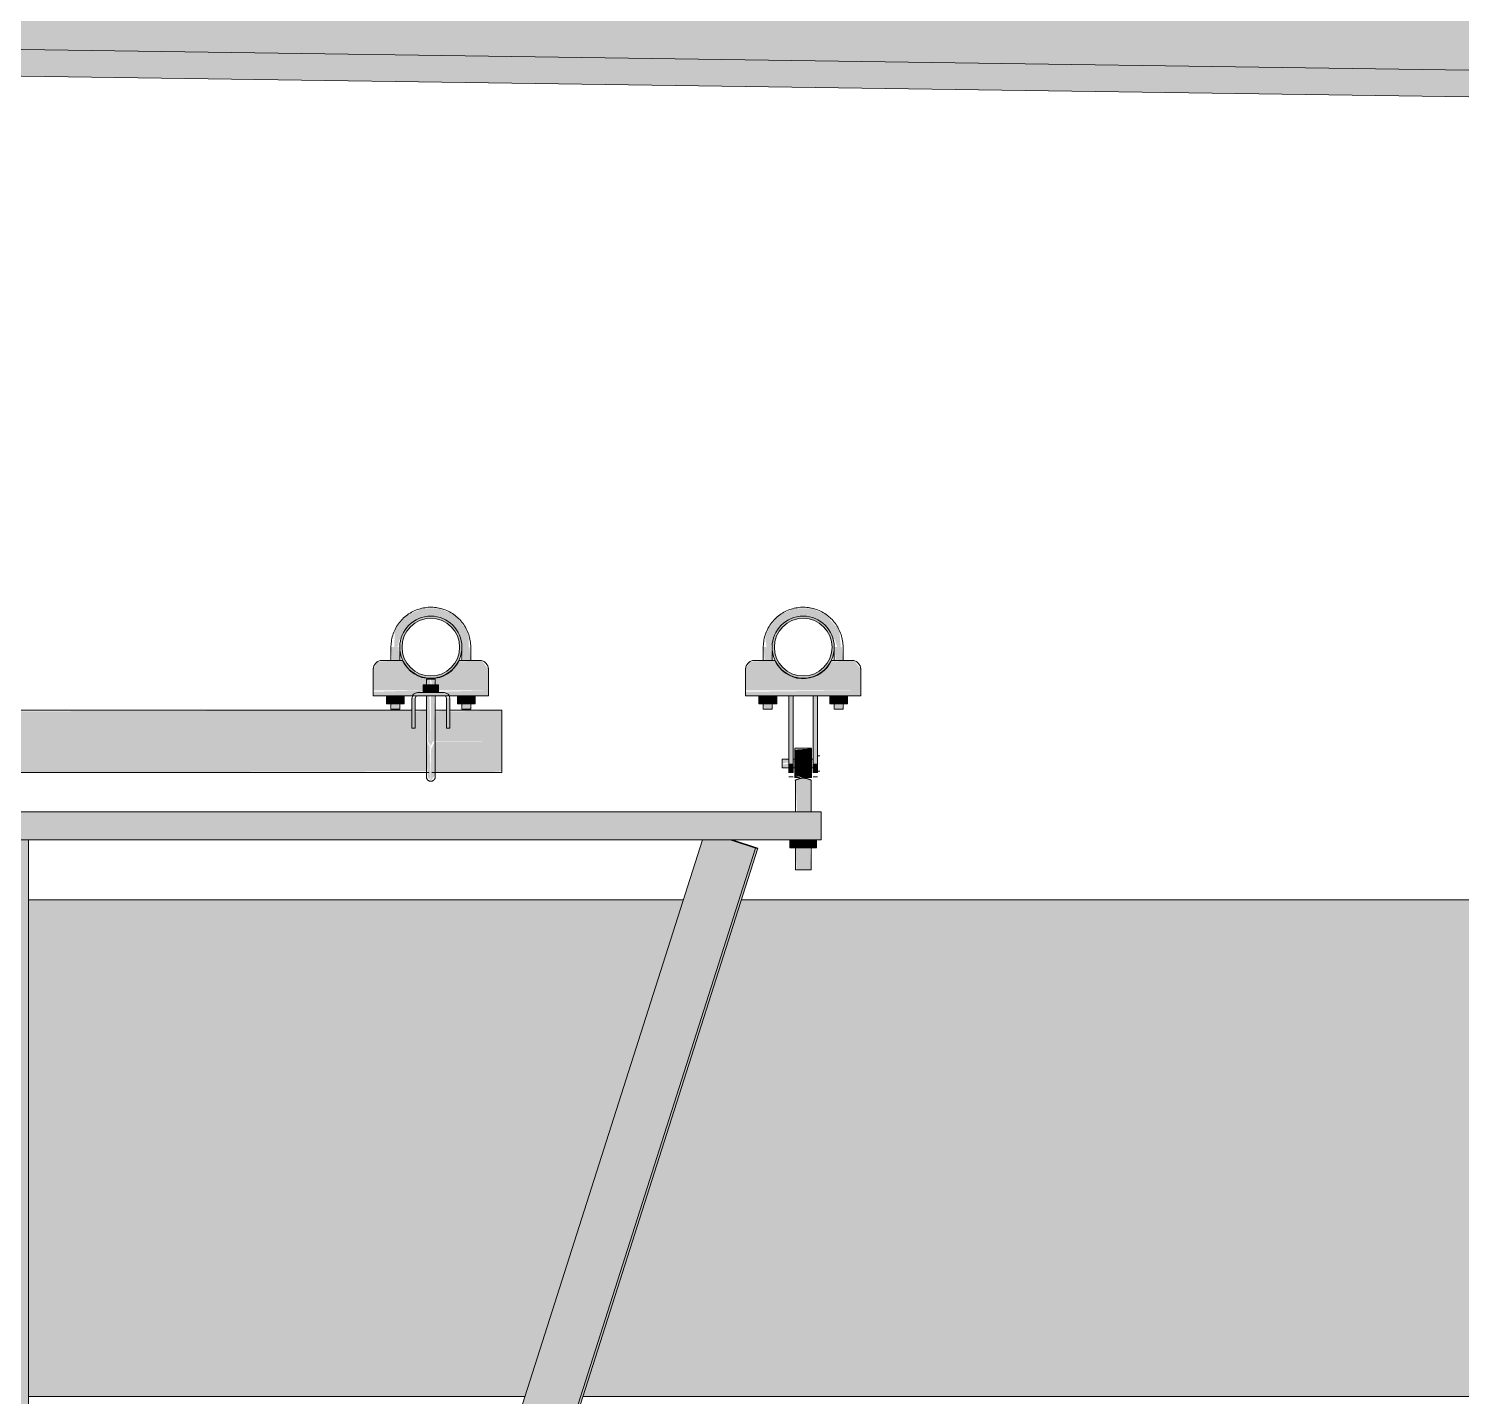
# Model space of a CAD drawing. Header units: inches. Extents: x -55396 to -733, y -290 to 853.
# Drawn here: x -16613.4 to -16532.6, y 250 to 327.1 of the extents above; entities that cross this region are included whole.
import ezdxf

# ---------------------------------------------------------------- set-up
doc = ezdxf.new("R2010")
doc.units = ezdxf.units.IN
doc.header["$MEASUREMENT"] = 0
for name, color, linetype, lineweight in [('M-HVAC-DUCT', 70, 'Continuous', 9), ('Q-SPCQ', 91, 'Continuous', 9), ('S-BEAM', 12, 'Continuous', 9)]:
    doc.layers.add(name, color=color, linetype=linetype, lineweight=lineweight)

# ---------------------------------------------------------------- blocks, each defined once
blk = doc.blocks.new('Basketball_Backstop-Performance_Sports_Systems-3103-Ceiling_Hung - 27_-0_ to 27_-11 7_8_-V275-Section 1')
at = {"layer": 'Q-SPCQ'}
for points in [[(21740.178, 292.25), (21740.192, 292.733), (21740.08, 293.226), (21739.456, 294.009), (21738.553, 294.444), (21737.552, 294.444), (21737.296, 294.303), (21737.101, 294.226), (21736.65, 294.009), (21736.026, 293.226), (21735.988, 292.25), (21736.178, 292.25), (21736.294, 292.687), (21736.376, 292.735), (21736.646, 293.266), (21737.037, 293.657), (21737.461, 293.883), (21737.851, 293.973), (21738.305, 293.967), (21738.678, 293.869), (21739.104, 293.63), (21739.46, 293.266), (21739.568, 293.125), (21739.622, 293.095), (21739.811, 292.25), (21739.876, 292.25), (21739.928, 292.25), (21740.118, 292.25)], [(21761.118, 292.25), (21761.178, 292.25), (21761.08, 293.226), (21760.309, 294.08), (21759.553, 294.444), (21758.552, 294.444), (21757.65, 294.009), (21757.026, 293.226), (21756.913, 292.733), (21756.988, 292.25), (21757.178, 292.25), (21757.23, 292.25), (21757.362, 292.703), (21757.723, 293.367), (21758.037, 293.657), (21758.427, 293.869), (21758.801, 293.967), (21759.255, 293.973), (21759.776, 293.829), (21759.928, 293.766), (21760.05, 293.681), (21760.73, 292.735), (21760.745, 292.687), (21760.812, 292.735), (21760.988, 292.25), (21761.053, 292.25)], [(21734.803, 289.812), (21737.615, 289.812), (21737.615, 290.125), (21737.811, 290.125), (21737.876, 290.437), (21738.294, 290.437), (21738.294, 290.125), (21738.49, 290.125), (21738.49, 289.812), (21741.303, 289.812), (21741.303, 291), (21740.932, 291.483), (21740.803, 291.5), (21739.608, 291.437), (21739.202, 290.92), (21738.865, 290.688), (21738.473, 290.539), (21737.928, 290.487), (21737.551, 290.56), (21737.158, 290.734), (21736.807, 291.013), (21736.536, 291.375), (21736.362, 291.5), (21735.053, 291.433), (21734.803, 291)], [(21760.528, 289.812), (21762.303, 289.812), (21762.303, 291), (21761.932, 291.483), (21761.803, 291.5), (21760.608, 291.437), (21760.202, 290.92), (21759.865, 290.688), (21759.473, 290.539), (21759.275, 290.487), (21758.551, 290.56), (21758.158, 290.734), (21757.807, 291.013), (21757.536, 291.375), (21757.362, 291.5), (21756.053, 291.433), (21755.803, 291), (21755.803, 289.812)], [(21738.053, 289.687), (21738.053, 290.125), (21737.615, 290.125), (21737.615, 289.687)], [(21738.49, 289.687), (21738.49, 290.125), (21738.053, 290.125), (21738.053, 289.687)], [(21735.548, 289.062), (21735.8, 289.062), (21735.8, 289.5), (21735.548, 289.5)], [(21735.8, 289.062), (21736.305, 289.062), (21736.305, 289.5), (21735.8, 289.5)], [(21736.558, 289.062), (21736.558, 289.5), (21736.305, 289.5), (21736.319, 289.062)], [(21739.8, 289.062), (21739.8, 289.5), (21739.548, 289.5), (21739.548, 289.062)], [(21740.305, 289.062), (21740.305, 289.5), (21739.8, 289.5), (21739.8, 289.062)], [(21740.305, 289.062), (21740.558, 289.062), (21740.558, 289.5), (21740.305, 289.5)], [(21755.803, 289.5), (21762.303, 289.542), (21762.303, 289.812), (21755.803, 289.732), (21755.803, 289.511)], [(21756.548, 289.062), (21756.8, 289.062), (21756.8, 289.5), (21756.548, 289.5)], [(21757.305, 289.062), (21757.305, 289.5), (21756.8, 289.5), (21756.8, 289.062)], [(21757.558, 289.062), (21757.558, 289.5), (21757.305, 289.5), (21757.305, 289.062)], [(21758.49, 285.687), (21758.49, 289.5), (21758.24, 289.5), (21758.24, 285.687)], [(21759.865, 285.687), (21759.865, 289.5), (21759.615, 289.5), (21759.615, 285.687)], [(21760.548, 289.062), (21760.8, 289.062), (21760.8, 289.5), (21760.548, 289.5)], [(21761.305, 289.062), (21761.305, 289.5), (21760.8, 289.5), (21760.8, 289.062)], [(21761.558, 289.062), (21761.558, 289.5), (21761.305, 289.5), (21761.305, 289.062)], [(21738.053, 284.744), (21738.293, 285), (21738.262, 285.306), (21738.269, 286.937), (21738.053, 286.454), (21738.053, 284.961)], [(21758.589, 285.656), (21759.527, 285.656), (21759.527, 286.532), (21758.589, 286.469), (21758.589, 285.891)], [(21758.49, 285.157), (21758.49, 285.687), (21758.24, 285.687), (21758.24, 285.157)], [(21759.615, 285.157), (21759.865, 285.157), (21759.865, 285.687), (21759.615, 285.687), (21759.615, 285.312)], [(21715.422, 152.543), (21756.362, 280.918), (21754.939, 281.375), (21753.371, 281.375), (21715.466, 162.249), (21715.705, 162.199), (21715.758, 161.927), (21715.692, 161.772), (21715.269, 161.789), (21715.269, 152.592)], [(21759.058, 280.937), (21759.058, 281.375), (21758.308, 281.375), (21758.308, 280.937)], [(21759.808, 280.937), (21759.808, 281.375), (21759.058, 281.375), (21759.058, 280.937)], [(21715.556, 152.543), (21756.496, 280.918), (21756.362, 280.918), (21715.422, 152.543)]]:
    blk.add_hatch(color=256, dxfattribs=at).paths.add_polyline_path(points, flags=0)
h = blk.add_hatch(color=256, dxfattribs=at)
h.paths.add_polyline_path([(21738.053, 290.5), (21738.506, 290.56), (21738.928, 290.734), (21739.29, 291.013), (21739.568, 291.375), (21739.743, 291.797), (21739.803, 292.25), (21739.743, 292.703), (21739.568, 293.125), (21739.29, 293.487), (21738.928, 293.766), (21738.506, 293.94), (21738.053, 294), (21737.6, 293.94), (21737.178, 293.766), (21736.815, 293.487), (21736.537, 293.125), (21736.319, 292.376), (21736.319, 292.124), (21736.362, 291.797), (21736.554, 291.353), (21736.815, 291.013), (21737.178, 290.734), (21737.6, 290.56)], flags=0)
h.paths.add_polyline_path([(21738.053, 290.625), (21737.632, 290.68), (21737.24, 290.843), (21736.71, 291.353), (21736.646, 291.437), (21736.483, 291.829), (21736.428, 292.25), (21736.483, 292.671), (21736.646, 293.062), (21736.904, 293.399), (21737.24, 293.657), (21737.632, 293.82), (21738.053, 293.875), (21738.473, 293.82), (21738.865, 293.657), (21739.202, 293.399), (21739.46, 293.062), (21739.622, 292.671), (21739.678, 292.25), (21739.622, 291.829), (21739.395, 291.353), (21739.202, 291.101), (21738.865, 290.843), (21738.473, 290.68)], flags=0)
h = blk.add_hatch(color=256, dxfattribs=at)
h.paths.add_polyline_path([(21759.053, 290.5), (21759.506, 290.56), (21759.928, 290.734), (21760.29, 291.013), (21760.568, 291.375), (21760.743, 291.797), (21760.803, 292.25), (21760.743, 292.703), (21760.528, 293.178), (21760.29, 293.487), (21759.928, 293.766), (21759.506, 293.94), (21759.053, 294), (21758.6, 293.94), (21758.178, 293.766), (21757.815, 293.487), (21757.537, 293.125), (21757.362, 292.703), (21757.303, 292.25), (21757.362, 291.797), (21757.554, 291.353), (21757.815, 291.013), (21758.178, 290.734), (21758.6, 290.56)], flags=0)
h.paths.add_polyline_path([(21759.053, 290.625), (21758.632, 290.68), (21758.24, 290.843), (21757.71, 291.353), (21757.646, 291.437), (21757.483, 291.829), (21757.428, 292.25), (21757.483, 292.671), (21757.646, 293.062), (21757.904, 293.399), (21758.24, 293.657), (21758.632, 293.82), (21759.053, 293.875), (21759.473, 293.82), (21759.865, 293.657), (21760.202, 293.399), (21760.528, 292.899), (21760.622, 292.671), (21760.678, 292.25), (21760.528, 291.601), (21760.395, 291.353), (21760.202, 291.101), (21759.865, 290.843), (21759.473, 290.68)], flags=0)
h = blk.add_hatch(color=256, dxfattribs=at)
h.paths.add_polyline_path([(21736.178, 288.75), (21736.294, 288.75), (21736.225, 289.062), (21735.811, 289.062), (21735.876, 288.75), (21736.118, 288.75)], flags=0)
h.paths.add_polyline_path([(21735.988, 291.5), (21736.294, 291.5), (21736.23, 292.25), (21735.811, 292.25), (21735.876, 291.5), (21735.975, 291.5)], flags=0)
h = blk.add_hatch(color=256, dxfattribs=at)
h.paths.add_polyline_path([(21740.053, 288.75), (21740.294, 288.75), (21740.23, 289.062), (21739.811, 289.062), (21739.876, 288.75), (21739.988, 288.75)], flags=0)
h.paths.add_polyline_path([(21740.039, 291.5), (21740.294, 291.5), (21740.23, 292.25), (21739.811, 292.25), (21739.887, 291.5), (21739.988, 291.5)], flags=0)
h = blk.add_hatch(color=256, dxfattribs=at)
h.paths.add_polyline_path([(21756.928, 288.75), (21757.294, 288.75), (21757.23, 289.062), (21756.811, 289.062), (21756.876, 288.75)], flags=0)
h.paths.add_polyline_path([(21757.039, 291.5), (21757.294, 291.5), (21757.23, 292.25), (21756.811, 292.25), (21756.887, 291.5), (21756.988, 291.5)], flags=0)
h = blk.add_hatch(color=256, dxfattribs=at)
h.paths.add_polyline_path([(21761.178, 288.75), (21761.294, 288.75), (21761.225, 289.062), (21760.811, 289.062), (21760.876, 288.75), (21761.118, 288.75)], flags=0)
h.paths.add_polyline_path([(21760.988, 291.5), (21761.294, 291.5), (21761.23, 292.25), (21760.811, 292.25), (21760.893, 291.5), (21760.975, 291.5)], flags=0)
h = blk.add_hatch(color=256, dxfattribs=at)
h.paths.add_polyline_path([(21737.988, 286.937), (21738.053, 286.937), (21737.972, 289.5), (21737.811, 289.5), (21737.876, 286.937), (21737.928, 286.937)], flags=0)
h.paths.add_polyline_path([(21737.983, 290.125), (21738.053, 290.125), (21737.988, 290.437), (21737.811, 290.437), (21737.876, 290.125), (21737.928, 290.125)], flags=0)
h = blk.add_hatch(color=256, dxfattribs=at)
h.paths.add_polyline_path([(21738.118, 286.937), (21738.294, 286.937), (21738.23, 289.5), (21738.053, 289.5), (21738.053, 286.937)], flags=0)
h.paths.add_polyline_path([(21738.123, 290.125), (21738.294, 290.125), (21738.23, 290.437), (21738.053, 290.437), (21738.118, 290.125)], flags=0)
h = blk.add_hatch(color=256, dxfattribs=at)
h.paths.add_polyline_path([(21736.319, 289.5), (21737.303, 289.561), (21737.303, 289.687), (21737.615, 289.767), (21737.615, 289.812), (21734.803, 289.732), (21734.803, 289.5)], flags=0)
h.paths.add_polyline_path([(21741.303, 289.5), (21741.303, 289.812), (21738.49, 289.732), (21738.49, 289.687), (21738.803, 289.631), (21738.803, 289.5), (21741.161, 289.5)], flags=0)
h = blk.add_hatch(color=256, dxfattribs=at)
h.paths.add_polyline_path([(21736.99, 288.187), (21737.178, 288.187), (21737.178, 289.375), (21736.99, 289.375), (21736.99, 288.911)], flags=0)
h.paths.add_polyline_path([(21739.115, 288.187), (21739.115, 289.375), (21738.928, 289.375), (21738.928, 288.187)], flags=0)
h.paths.add_polyline_path([(21738.803, 289.5), (21738.803, 289.687), (21737.303, 289.687), (21737.303, 289.5)], flags=0)
h = blk.add_hatch(color=256, dxfattribs=at)
h.paths.add_polyline_path([(21682.053, 286.937), (21685.811, 286.993), (21685.811, 288.687), (21685.178, 288.628), (21685.178, 288.187), (21684.99, 288.189), (21684.99, 288.687), (21682.053, 288.628), (21682.053, 287.39)], flags=0)
h.paths.add_polyline_path([(21686.294, 286.937), (21710.428, 286.937), (21710.428, 287.071), (21710.24, 287.136), (21710.24, 287.554), (21710.428, 287.59), (21710.428, 287.818), (21710.865, 287.877), (21710.888, 288.184), (21711.053, 288.175), (21711.115, 287.765), (21711.147, 287.877), (21711.584, 288.14), (21711.811, 288.198), (21711.811, 288.687), (21711.202, 288.628), (21711.178, 288.31), (21711.147, 288.187), (21710.99, 288.275), (21710.888, 288.312), (21710.99, 288.687), (21687.115, 288.628), (21687.115, 288.187), (21686.928, 288.198), (21686.928, 288.687), (21686.294, 288.628), (21686.294, 287.358)], flags=0)
h.paths.add_polyline_path([(21712.99, 286.937), (21713.053, 286.937), (21712.99, 287.06)], flags=0)
h.paths.add_polyline_path([(21738.294, 286.937), (21742.053, 286.937), (21742.053, 288.687), (21739.115, 288.619), (21739.115, 288.187), (21738.928, 288.187), (21738.928, 288.687), (21738.294, 288.617), (21738.294, 286.966)], flags=0)
h.paths.add_polyline_path([(21737.811, 286.937), (21737.811, 288.687), (21737.178, 288.614), (21737.178, 288.187), (21736.99, 288.187), (21736.99, 288.687), (21713.115, 288.628), (21713.166, 288.453), (21713.218, 288.312), (21712.928, 288.248), (21712.882, 288.687), (21712.294, 288.628), (21712.295, 288.168), (21712.522, 288.14), (21712.94, 287.812), (21712.99, 287.765), (21713.053, 288.184), (21713.24, 288.14), (21713.24, 287.818), (21713.678, 287.765), (21713.678, 287.554), (21713.865, 287.489), (21713.865, 287.071), (21713.678, 287.06), (21713.678, 286.937), (21736.319, 286.937)], flags=0)
h = blk.add_hatch(color=256, dxfattribs=at)
h.paths.add_polyline_path([(21685.876, 286.937), (21686.053, 286.696), (21686.178, 286.937), (21685.928, 286.937)], flags=0)
h.paths.add_polyline_path([(21682.053, 285.187), (21685.848, 285.258), (21685.848, 286.513), (21685.811, 286.937), (21682.053, 286.937), (21682.053, 285.247)], flags=0)
h.paths.add_polyline_path([(21686.269, 286.937), (21686.23, 286.937), (21686.23, 286.849)], flags=0)
h.paths.add_polyline_path([(21687.902, 285.187), (21711.115, 285.247), (21711.053, 286.694), (21710.865, 286.702), (21710.865, 286.807), (21710.428, 286.807), (21710.428, 286.937), (21686.269, 286.937), (21686.293, 285.187)], flags=0)
h.paths.add_polyline_path([(21737.876, 286.937), (21738.053, 286.696), (21738.178, 286.937), (21737.928, 286.937)], flags=0)
h.paths.add_polyline_path([(21716.953, 285.187), (21737.849, 285.247), (21737.849, 286.485), (21737.811, 286.937), (21713.678, 286.937), (21713.678, 286.807), (21713.24, 286.72), (21713.24, 286.694), (21713.053, 286.719), (21712.99, 285.187)], flags=0)
h.paths.add_polyline_path([(21738.269, 286.937), (21738.219, 286.909), (21738.256, 286.909)], flags=0)
h.paths.add_polyline_path([(21741.161, 285.187), (21742.053, 285.247), (21742.053, 286.937), (21738.269, 286.909), (21738.293, 285.187)], flags=0)
h = blk.add_hatch(color=256, dxfattribs=at)
h.paths.add_polyline_path([(21738.053, 286.454), (21737.985, 286.788), (21737.983, 286.646), (21738.047, 286.469)], flags=0)
h.paths.add_polyline_path([(21738.053, 284.744), (21737.982, 286.612), (21737.836, 286.937), (21737.875, 284.924)], flags=0)
h = blk.add_hatch(color=256, dxfattribs=at)
h.paths.add_polyline_path([(21757.865, 285.687), (21758.24, 285.752), (21758.24, 285.929), (21757.865, 285.864), (21757.865, 285.752)], flags=0)
h.paths.add_polyline_path([(21758.49, 285.687), (21758.589, 285.752), (21758.589, 285.929), (21758.49, 285.848), (21758.49, 285.732)], flags=0)
h.paths.add_polyline_path([(21759.527, 285.687), (21759.615, 285.76), (21759.615, 285.929), (21759.527, 285.864), (21759.527, 285.698)], flags=0)
h = blk.add_hatch(color=256, dxfattribs=at)
h.paths.add_polyline_path([(21759.615, 285.446), (21759.615, 285.687), (21759.527, 285.623), (21759.527, 285.446)], flags=0)
h.paths.add_polyline_path([(21757.865, 285.446), (21758.24, 285.511), (21758.24, 285.687), (21757.865, 285.623), (21757.865, 285.471)], flags=0)
h.paths.add_polyline_path([(21758.589, 285.446), (21758.589, 285.687), (21758.49, 285.604), (21758.49, 285.446)], flags=0)
h = blk.add_hatch(color=256, dxfattribs=at)
h.paths.add_polyline_path([(21758.981, 284.859), (21758.589, 285.015), (21758.589, 284.871), (21758.98, 284.859)], flags=0)
h.paths.add_polyline_path([(21759.135, 284.859), (21759.527, 284.871), (21759.527, 285.656), (21758.589, 285.656), (21758.589, 285.015), (21759.058, 284.881)], flags=0)
h = blk.add_hatch(color=256, dxfattribs=at)
h.paths.add_polyline_path([(21759.367, 279.687), (21759.495, 279.687), (21759.426, 280.937), (21758.62, 280.937), (21758.679, 279.687), (21759.277, 279.687)], flags=0)
h.paths.add_polyline_path([(21759.107, 282.955), (21759.495, 282.955), (21759.468, 284.763), (21759.135, 284.859), (21758.723, 284.795), (21758.62, 284.75), (21758.707, 282.955), (21759.009, 282.955)], flags=0)
h = blk.add_hatch(color=256, dxfattribs=at)
h.paths.add_polyline_path([(21664.058, 281.375), (21711.115, 281.375), (21711.115, 282.955), (21664.058, 282.955), (21664.058, 281.585)], flags=0)
h.paths.add_polyline_path([(21755.686, 281.375), (21760.058, 281.375), (21760.058, 282.955), (21712.99, 282.955), (21712.99, 281.375), (21736.319, 281.375)], flags=0)
h = blk.add_hatch(color=256, dxfattribs=at)
h.paths.add_polyline_path([(21712.058, 116), (21715.37, 116), (21715.368, 119.802), (21714.302, 119.75), (21708.745, 119.751), (21708.745, 116), (21711.201, 116)], flags=0)
h.paths.add_polyline_path([(21709.685, 120.187), (21710.12, 120.239), (21715.37, 120.249), (21715.362, 128.125), (21713.433, 128.125), (21713.433, 128), (21713.058, 128), (21712.995, 128), (21711.12, 128), (21711.058, 128), (21710.683, 128), (21710.683, 128.125), (21708.745, 128.125), (21708.753, 120.244), (21709.605, 120.195)], flags=0)
h.paths.add_polyline_path([(21711.146, 120.2), (21710.753, 120.231), (21710.909, 120.203)], flags=0)
h.paths.add_polyline_path([(21708.802, 128.764), (21708.923, 128.927), (21708.823, 128.801)], flags=0)
h.paths.add_polyline_path([(21708.745, 128.917), (21708.851, 129.038), (21708.745, 129)], flags=0)
h.paths.add_polyline_path([(21715.37, 128.917), (21715.362, 129.08), (21715.265, 128.962), (21715.362, 128.92)], flags=0)
h.paths.add_polyline_path([(21708.931, 129.012), (21708.851, 129.199), (21708.896, 129.073), (21708.923, 129.026)], flags=0)
h.paths.add_polyline_path([(21708.755, 129.875), (21710.683, 129.875), (21710.683, 130), (21711.058, 130), (21710.995, 135.485), (21708.745, 135.439), (21708.745, 129.875)], flags=0)
h.paths.add_polyline_path([(21714.927, 129.875), (21715.37, 129.875), (21715.357, 135.488), (21714.302, 135.438), (21713.12, 135.438), (21713.084, 130.75), (21712.995, 130.75), (21713.058, 130), (21713.433, 130), (21713.433, 129.875), (21714.882, 129.875)], flags=0)
h.paths.add_polyline_path([(21709.685, 135.875), (21710.12, 135.927), (21710.995, 135.937), (21711.032, 137.75), (21711.115, 137.75), (21711.115, 161.798), (21708.847, 161.751), (21708.77, 152.567), (21708.745, 152.543), (21708.759, 135.932), (21709.652, 135.878)], flags=0)
h.paths.add_polyline_path([(21713.54, 135.876), (21713.714, 135.932), (21715.37, 135.937), (21715.345, 152.567), (21715.269, 152.592), (21715.258, 161.787), (21714.4, 161.75), (21712.995, 161.75), (21712.995, 137.75), (21713.12, 137.75), (21713.207, 135.888), (21713.363, 135.882)], flags=0)
h.paths.add_polyline_path([(21710.995, 135.889), (21710.909, 135.928), (21710.909, 135.89)], flags=0)
h.paths.add_polyline_path([(21709.685, 162.187), (21710.21, 162.239), (21711.115, 162.25), (21711.058, 224), (21710.683, 224), (21710.678, 224.125), (21708.745, 224.125), (21708.777, 162.245), (21709.605, 162.195)], flags=0)
h.paths.add_polyline_path([(21713.54, 162.189), (21713.714, 162.245), (21715.37, 162.249), (21715.297, 224.125), (21713.433, 224.125), (21713.433, 224), (21713.058, 224), (21712.995, 162.207), (21713.491, 162.191)], flags=0)
h.paths.add_polyline_path([(21711.115, 162.2), (21711.101, 162.208), (21710.753, 162.231), (21710.977, 162.202)], flags=0)
h.paths.add_polyline_path([(21708.802, 224.764), (21708.923, 224.927), (21708.82, 224.795)], flags=0)
h.paths.add_polyline_path([(21708.745, 224.917), (21708.851, 225.038), (21708.745, 225)], flags=0)
h.paths.add_polyline_path([(21715.37, 224.917), (21715.296, 225.051), (21715.265, 224.962), (21715.324, 224.937)], flags=0)
h.paths.add_polyline_path([(21708.931, 225.012), (21708.82, 225.222), (21708.896, 225.073), (21708.923, 225.026)], flags=0)
h.paths.add_polyline_path([(21709.716, 225.875), (21710.683, 225.875), (21710.683, 226), (21711.058, 226), (21711.115, 281.375), (21708.745, 281.375), (21708.82, 225.875), (21709.366, 225.875)], flags=0)
h.paths.add_polyline_path([(21714.577, 225.875), (21715.37, 225.875), (21715.37, 281.375), (21712.99, 281.375), (21713.058, 226), (21713.433, 226), (21713.433, 225.875), (21714.4, 225.875)], flags=0)
for p, q in [((21735.803, 292.25), (21735.803, 291.5)), ((21736.303, 291.5), (21736.303, 292.25)), ((21739.803, 292.25), (21739.803, 291.5)), ((21740.303, 291.5), (21740.303, 292.25)), ((21756.803, 292.25), (21756.803, 291.5)), ((21757.303, 291.5), (21757.303, 292.25)), ((21760.803, 292.25), (21760.803, 291.5)), ((21761.303, 291.5), (21761.303, 292.25)), ((21734.803, 291), (21734.803, 289.812)), ((21736.459, 291.5), (21735.303, 291.5)), ((21740.803, 291.5), (21739.647, 291.5)), ((21741.303, 289.812), (21741.303, 291)), ((21755.803, 289.812), (21755.803, 291)), ((21757.459, 291.5), (21756.303, 291.5)), ((21761.803, 291.5), (21760.647, 291.5)), ((21762.303, 291), (21762.303, 289.812)), ((21737.615, 290.125), (21738.053, 290.125)), ((21737.615, 289.687), (21737.615, 290.125)), ((21737.803, 290.437), (21737.803, 289.687)), ((21737.811, 290.437), (21738.053, 290.437)), ((21738.053, 290.437), (21738.294, 290.437)), ((21738.053, 290.125), (21738.49, 290.125)), ((21738.053, 290.125), (21738.053, 289.687)), ((21738.303, 289.687), (21738.303, 290.437)), ((21738.49, 289.687), (21738.49, 290.125)), ((21734.803, 289.5), (21734.803, 289.812)), ((21734.803, 289.5), (21737.303, 289.5)), ((21735.548, 289.5), (21735.548, 289.062)), ((21735.8, 289.062), (21735.8, 289.5)), ((21735.803, 289.515), (21735.803, 288.75)), ((21736.303, 288.75), (21736.303, 289.518)), ((21736.305, 289.062), (21736.305, 289.5)), ((21736.558, 289.062), (21736.558, 289.5)), ((21736.99, 289.375), (21736.99, 288.187)), ((21737.178, 288.187), (21737.178, 289.375)), ((21738.803, 289.687), (21737.303, 289.687)), ((21737.303, 289.5), (21738.803, 289.5)), ((21737.803, 289.5), (21737.803, 286.937)), ((21737.803, 289.5), (21737.803, 288.683)), ((21738.303, 286.937), (21738.303, 289.5)), ((21738.303, 288.684), (21738.303, 289.5)), ((21738.803, 289.5), (21741.303, 289.5)), ((21738.928, 288.187), (21738.928, 289.375)), ((21739.115, 289.375), (21739.115, 288.187)), ((21739.548, 289.062), (21739.548, 289.5)), ((21739.8, 289.062), (21739.8, 289.5)), ((21739.803, 289.511), (21739.803, 288.75)), ((21740.303, 288.75), (21740.303, 289.511)), ((21740.305, 289.062), (21740.305, 289.5)), ((21740.558, 289.5), (21740.558, 289.062)), ((21741.303, 289.812), (21741.303, 289.5)), ((21755.803, 289.5), (21755.803, 289.812)), ((21755.803, 289.5), (21762.303, 289.5)), ((21756.548, 289.5), (21756.548, 289.062)), ((21756.8, 289.062), (21756.8, 289.5)), ((21756.803, 289.515), (21756.803, 288.75)), ((21757.303, 288.75), (21757.303, 289.518)), ((21757.305, 289.062), (21757.305, 289.5)), ((21757.558, 289.062), (21757.558, 289.5)), ((21758.24, 285.687), (21758.24, 289.5)), ((21758.49, 289.5), (21758.24, 289.5)), ((21758.49, 289.5), (21758.49, 285.687)), ((21759.615, 285.687), (21759.615, 289.5)), ((21759.865, 289.5), (21759.615, 289.5)), ((21759.865, 289.5), (21759.865, 285.687)), ((21760.548, 289.062), (21760.548, 289.5)), ((21760.8, 289.062), (21760.8, 289.5)), ((21760.803, 289.511), (21760.803, 288.75)), ((21761.303, 288.75), (21761.303, 289.511)), ((21761.305, 289.062), (21761.305, 289.5)), ((21761.558, 289.5), (21761.558, 289.062)), ((21762.303, 289.812), (21762.303, 289.5)), ((21736.99, 288.687), (21713.115, 288.687)), ((21735.8, 289.062), (21735.548, 289.062)), ((21736.305, 289.062), (21735.8, 289.062)), ((21735.803, 288.75), (21735.811, 288.75)), ((21736.303, 288.75), (21735.803, 288.75)), ((21736.294, 288.75), (21736.303, 288.75)), ((21736.558, 289.062), (21736.305, 289.062)), ((21737.836, 288.687), (21737.178, 288.687)), ((21738.928, 288.687), (21738.269, 288.687)), ((21742.053, 288.687), (21739.115, 288.687)), ((21739.8, 289.062), (21739.548, 289.062)), ((21740.305, 289.062), (21739.8, 289.062)), ((21740.303, 288.75), (21739.803, 288.75)), ((21739.803, 288.75), (21739.811, 288.75)), ((21740.294, 288.75), (21740.303, 288.75)), ((21740.558, 289.062), (21740.305, 289.062)), ((21742.053, 288.687), (21742.053, 286.937)), ((21756.8, 289.062), (21756.548, 289.062)), ((21757.305, 289.062), (21756.8, 289.062)), ((21756.803, 288.75), (21756.811, 288.75)), ((21757.303, 288.75), (21756.803, 288.75)), ((21757.294, 288.75), (21757.303, 288.75)), ((21757.558, 289.062), (21757.305, 289.062)), ((21760.8, 289.062), (21760.548, 289.062)), ((21761.305, 289.062), (21760.8, 289.062)), ((21761.303, 288.75), (21760.803, 288.75)), ((21760.803, 288.75), (21760.811, 288.75)), ((21761.294, 288.75), (21761.303, 288.75)), ((21761.558, 289.062), (21761.305, 289.062)), ((21736.99, 288.197), (21736.99, 287.824)), ((21736.99, 287.687), (21736.99, 288.187)), ((21736.99, 287.819), (21736.99, 287.687)), ((21736.99, 287.687), (21737.178, 287.687)), ((21736.99, 287.687), (21737.178, 287.687)), ((21737.178, 287.824), (21737.178, 288.197)), ((21737.178, 288.187), (21737.178, 287.687)), ((21737.178, 287.687), (21737.178, 287.819)), ((21738.928, 288.197), (21738.928, 287.824)), ((21738.928, 287.687), (21738.928, 288.187)), ((21738.928, 287.819), (21738.928, 287.687)), ((21738.928, 287.687), (21739.115, 287.687)), ((21738.928, 287.687), (21739.115, 287.687)), ((21739.115, 287.824), (21739.115, 288.197)), ((21739.115, 288.187), (21739.115, 287.687)), ((21739.115, 287.687), (21739.115, 287.819)), ((21742.053, 286.937), (21742.053, 285.187)), ((21759.527, 286.562), (21758.589, 286.562)), ((21758.589, 285.656), (21758.589, 286.532)), ((21759.527, 286.532), (21759.527, 285.656)), ((21759.99, 286.125), (21759.865, 286.125)), ((21758.24, 285.937), (21757.865, 285.937)), ((21757.865, 285.687), (21757.865, 285.929)), ((21757.865, 285.446), (21757.865, 285.687)), ((21757.865, 285.437), (21758.24, 285.437)), ((21758.24, 285.157), (21758.24, 285.687)), ((21758.589, 285.937), (21758.49, 285.937)), ((21758.49, 285.687), (21758.49, 285.157)), ((21758.49, 285.437), (21758.589, 285.437)), ((21758.589, 284.871), (21758.589, 285.656)), ((21759.615, 285.937), (21759.527, 285.937)), ((21759.527, 285.656), (21759.527, 284.871)), ((21759.527, 285.437), (21759.615, 285.437)), ((21759.615, 285.157), (21759.615, 285.687)), ((21759.865, 285.687), (21759.865, 285.157)), ((21759.865, 285.25), (21759.99, 285.25)), ((21759.99, 285.687), (21759.99, 285.687)), ((21759.99, 285.687), (21759.99, 285.687)), ((21712.99, 285.187), (21737.942, 285.187)), ((21738.113, 285.187), (21742.053, 285.187)), ((21758.24, 284.937), (21758.49, 284.937)), ((21758.589, 284.75), (21758.62, 284.75)), ((21758.62, 284.75), (21758.62, 282.955)), ((21759.495, 282.955), (21759.495, 284.75)), ((21759.495, 284.75), (21759.527, 284.75)), ((21759.615, 284.937), (21759.865, 284.937)), ((21760.058, 282.955), (21712.989, 282.955)), ((21760.058, 282.955), (21760.058, 281.375)), ((21760.058, 281.375), (21712.989, 281.375)), ((21715.37, 225.864), (21715.37, 281.375)), ((21715.376, 162.237), (21753.371, 281.375)), ((21754.939, 281.375), (21756.362, 280.918)), ((21756.496, 280.918), (21755.073, 281.375)), ((21758.308, 280.937), (21758.308, 281.375)), ((21758.62, 281.375), (21758.62, 279.687)), ((21759.058, 280.937), (21759.058, 281.375)), ((21759.495, 279.687), (21759.495, 281.375)), ((21759.808, 280.937), (21759.808, 281.375)), ((21756.362, 280.918), (21715.422, 152.543)), ((21715.556, 152.543), (21756.496, 280.918)), ((21756.362, 280.918), (21756.496, 280.918)), ((21759.058, 280.937), (21758.308, 280.937)), ((21759.808, 280.937), (21759.058, 280.937)), ((21759.495, 279.687), (21758.62, 279.687))]:
    blk.add_line(p, q, dxfattribs=at)
at = {"layer": 'Q-SPCQ', "flags": 128}
for points in [[(21740.303, 292.25), (21740.301, 292.34), (21740.296, 292.43), (21740.287, 292.519), (21740.274, 292.608), (21740.258, 292.697), (21740.238, 292.785), (21740.215, 292.872), (21740.189, 292.958), (21740.159, 293.043), (21740.125, 293.126), (21740.089, 293.208), (21740.049, 293.289), (21740.005, 293.368), (21739.959, 293.445), (21739.91, 293.52), (21739.858, 293.594), (21739.802, 293.665), (21739.744, 293.734), (21739.684, 293.8), (21739.62, 293.864), (21739.555, 293.925), (21739.486, 293.984), (21739.416, 294.04), (21739.343, 294.093), (21739.268, 294.143), (21739.192, 294.19), (21739.113, 294.234), (21739.033, 294.275), (21738.951, 294.313), (21738.868, 294.347), (21738.784, 294.378), (21738.698, 294.406), (21738.611, 294.43), (21738.524, 294.45), (21738.435, 294.467), (21738.346, 294.481), (21738.257, 294.491), (21738.167, 294.497), (21738.077, 294.5), (21737.987, 294.499), (21737.897, 294.495), (21737.808, 294.487), (21737.718, 294.475), (21737.63, 294.46), (21737.542, 294.441), (21737.454, 294.419), (21737.368, 294.393), (21737.283, 294.364), (21737.199, 294.332), (21737.116, 294.296), (21737.035, 294.257), (21736.956, 294.215), (21736.878, 294.169), (21736.802, 294.121), (21736.729, 294.069), (21736.657, 294.015), (21736.588, 293.957), (21736.52, 293.898), (21736.456, 293.835), (21736.394, 293.77), (21736.334, 293.702), (21736.278, 293.632), (21736.224, 293.56), (21736.173, 293.486), (21736.125, 293.41), (21736.08, 293.332), (21736.038, 293.252), (21736, 293.171), (21735.965, 293.088), (21735.933, 293.004), (21735.904, 292.918), (21735.879, 292.832), (21735.858, 292.745), (21735.84, 292.656), (21735.825, 292.568), (21735.814, 292.478), (21735.807, 292.388), (21735.803, 292.299), (21735.803, 292.25)], [(21761.303, 292.25), (21761.301, 292.34), (21761.296, 292.43), (21761.287, 292.519), (21761.274, 292.608), (21761.258, 292.697), (21761.238, 292.785), (21761.215, 292.872), (21761.189, 292.958), (21761.159, 293.043), (21761.125, 293.126), (21761.089, 293.208), (21761.049, 293.289), (21761.005, 293.368), (21760.959, 293.445), (21760.91, 293.52), (21760.858, 293.594), (21760.802, 293.665), (21760.744, 293.734), (21760.684, 293.8), (21760.62, 293.864), (21760.555, 293.925), (21760.486, 293.984), (21760.416, 294.04), (21760.343, 294.093), (21760.268, 294.143), (21760.192, 294.19), (21760.113, 294.234), (21760.033, 294.275), (21759.951, 294.313), (21759.868, 294.347), (21759.784, 294.378), (21759.698, 294.406), (21759.611, 294.43), (21759.524, 294.45), (21759.435, 294.467), (21759.346, 294.481), (21759.257, 294.491), (21759.167, 294.497), (21759.077, 294.5), (21758.987, 294.499), (21758.897, 294.495), (21758.808, 294.487), (21758.718, 294.475), (21758.63, 294.46), (21758.542, 294.441), (21758.454, 294.419), (21758.368, 294.393), (21758.283, 294.364), (21758.199, 294.332), (21758.116, 294.296), (21758.035, 294.257), (21757.956, 294.215), (21757.878, 294.169), (21757.802, 294.121), (21757.729, 294.069), (21757.657, 294.015), (21757.588, 293.957), (21757.52, 293.898), (21757.456, 293.835), (21757.394, 293.77), (21757.334, 293.702), (21757.278, 293.632), (21757.224, 293.56), (21757.173, 293.486), (21757.125, 293.41), (21757.08, 293.332), (21757.038, 293.252), (21757, 293.171), (21756.965, 293.088), (21756.933, 293.004), (21756.904, 292.918), (21756.879, 292.832), (21756.858, 292.745), (21756.84, 292.656), (21756.825, 292.568), (21756.814, 292.478), (21756.807, 292.388), (21756.803, 292.299), (21756.803, 292.25)], [(21737.803, 286.937), (21737.803, 286.858), (21737.803, 286.778), (21737.803, 286.698), (21737.803, 286.619), (21737.803, 286.54), (21737.803, 286.462), (21737.803, 286.385), (21737.803, 286.308), (21737.803, 286.233), (21737.803, 286.159), (21737.803, 286.086), (21737.803, 286.014), (21737.803, 285.944), (21737.803, 285.875), (21737.803, 285.808), (21737.803, 285.743), (21737.803, 285.68), (21737.803, 285.619), (21737.803, 285.56), (21737.803, 285.503), (21737.803, 285.448), (21737.803, 285.396), (21737.803, 285.346), (21737.803, 285.299), (21737.803, 285.255), (21737.803, 285.213), (21737.803, 285.174), (21737.803, 285.137), (21737.803, 285.104), (21737.803, 285.073), (21737.803, 285.046), (21737.803, 285.021), (21737.803, 285), (21737.803, 284.982), (21737.803, 284.967), (21737.803, 284.955), (21737.803, 284.946), (21737.803, 284.94), (21737.803, 284.938)], [(21738.303, 284.937), (21738.303, 284.939), (21738.303, 284.944), (21738.303, 284.952), (21738.303, 284.963), (21738.303, 284.977), (21738.303, 284.995), (21738.303, 285.015), (21738.303, 285.039), (21738.303, 285.066), (21738.303, 285.095), (21738.303, 285.128), (21738.303, 285.164), (21738.303, 285.202), (21738.303, 285.243), (21738.303, 285.287), (21738.303, 285.333), (21738.303, 285.382), (21738.303, 285.434), (21738.303, 285.488), (21738.303, 285.544), (21738.303, 285.603), (21738.303, 285.663), (21738.303, 285.726), (21738.303, 285.79), (21738.303, 285.857), (21738.303, 285.925), (21738.303, 285.995), (21738.303, 286.066), (21738.303, 286.139), (21738.303, 286.213), (21738.303, 286.288), (21738.303, 286.364), (21738.303, 286.441), (21738.303, 286.519), (21738.303, 286.598), (21738.303, 286.677), (21738.303, 286.756), (21738.303, 286.836), (21738.303, 286.916), (21738.303, 286.937)], [(21737.803, 284.937), (21737.803, 284.939), (21737.803, 284.944), (21737.803, 284.952), (21737.803, 284.963), (21737.803, 284.977), (21737.803, 284.995), (21737.803, 285.015), (21737.803, 285.039), (21737.803, 285.066), (21737.803, 285.095), (21737.803, 285.128), (21737.803, 285.164), (21737.803, 285.202)], [(21738.053, 284.687), (21738.043, 284.688), (21738.033, 284.688), (21738.023, 284.689), (21738.013, 284.691), (21738.003, 284.692), (21737.993, 284.695), (21737.984, 284.697), (21737.974, 284.7), (21737.965, 284.704), (21737.955, 284.707), (21737.946, 284.711), (21737.937, 284.716), (21737.929, 284.721), (21737.92, 284.726), (21737.912, 284.731), (21737.904, 284.737), (21737.896, 284.743), (21737.888, 284.75), (21737.881, 284.756), (21737.873, 284.763), (21737.867, 284.771), (21737.86, 284.778), (21737.854, 284.786), (21737.848, 284.794), (21737.842, 284.802), (21737.837, 284.811), (21737.832, 284.82), (21737.828, 284.829), (21737.824, 284.838), (21737.82, 284.847), (21737.816, 284.856), (21737.813, 284.866), (21737.811, 284.875), (21737.808, 284.885), (21737.806, 284.895), (21737.805, 284.905), (21737.804, 284.915), (21737.803, 284.925), (21737.803, 284.935), (21737.803, 284.937)], [(21738.303, 284.937), (21738.303, 284.928), (21738.302, 284.918), (21738.301, 284.908), (21738.3, 284.898), (21738.298, 284.888), (21738.296, 284.878), (21738.293, 284.868), (21738.29, 284.859), (21738.287, 284.849), (21738.283, 284.84), (21738.279, 284.831), (21738.275, 284.822), (21738.27, 284.813), (21738.265, 284.805), (21738.259, 284.796), (21738.253, 284.788), (21738.247, 284.78), (21738.241, 284.773), (21738.234, 284.765), (21738.227, 284.758), (21738.22, 284.751), (21738.212, 284.745), (21738.204, 284.739), (21738.196, 284.733), (21738.188, 284.727), (21738.179, 284.722), (21738.171, 284.717), (21738.162, 284.712), (21738.153, 284.708), (21738.143, 284.704), (21738.134, 284.701), (21738.124, 284.698), (21738.115, 284.695), (21738.105, 284.693), (21738.095, 284.691), (21738.085, 284.69), (21738.075, 284.689), (21738.066, 284.688), (21738.056, 284.688), (21738.053, 284.687)], [(21738.303, 285.213), (21738.303, 285.174), (21738.303, 285.137), (21738.303, 285.104), (21738.303, 285.073), (21738.303, 285.046), (21738.303, 285.021), (21738.303, 285), (21738.303, 284.982), (21738.303, 284.967), (21738.303, 284.955), (21738.303, 284.946), (21738.303, 284.94), (21738.303, 284.938)]]:
    blk.add_lwpolyline(points, dxfattribs=at)
at = {"layer": 'Q-SPCQ'}
for centre, radius, start, end in [((21738.053, 292.25), 1.75, 0, 180), ((21738.053, 292.25), 1.625, 0, 180), ((21759.053, 292.25), 1.75, 0, 180), ((21759.053, 292.25), 1.625, 0, 180), ((21738.053, 292.25), 1.75, 180, 0), ((21738.053, 292.25), 1.625, 180, 0), ((21759.053, 292.25), 1.75, 180, 0), ((21759.053, 292.25), 1.625, 180, 0), ((21735.303, 291), 0.5, 90, 180), ((21735.303, 291), 0.5, 120, 180), ((21738.053, 292.223), 1.75, 204.39575, 335.60425), ((21740.803, 291), 0.5, 0, 90), ((21740.803, 291), 0.5, 0, 60), ((21756.303, 291), 0.5, 90, 180), ((21756.303, 291), 0.5, 120, 180), ((21759.053, 292.223), 1.75, 204.39575, 328.19398), ((21759.053, 292.223), 1.75, 329.92856, 335.60425), ((21761.803, 291), 0.5, 0, 90), ((21761.803, 291), 0.5, 0, 60), ((21737.303, 289.375), 0.312, 90, 180), ((21737.303, 289.375), 0.125, 90, 180), ((21738.803, 289.375), 0.312, 0, 90), ((21738.803, 289.375), 0.125, 0, 90)]:
    blk.add_arc(centre, radius, start, end, dxfattribs=at)
blk.add_open_spline([(21759.495, 284.75), (21759.495, 284.75), (21759.492, 284.752), (21759.481, 284.758), (21759.469, 284.762), (21759.454, 284.769), (21759.436, 284.777), (21759.419, 284.785), (21759.404, 284.791), (21759.393, 284.795), (21759.38, 284.799), (21759.363, 284.806), (21759.34, 284.814), (21759.315, 284.822), (21759.294, 284.829), (21759.278, 284.833), (21759.261, 284.837), (21759.239, 284.842), (21759.209, 284.848), (21759.173, 284.855), (21759.135, 284.859), (21759.097, 284.862), (21759.058, 284.862), (21759.019, 284.862), (21758.981, 284.859), (21758.943, 284.855), (21758.907, 284.848), (21758.877, 284.842), (21758.855, 284.837), (21758.838, 284.833), (21758.822, 284.829), (21758.801, 284.822), (21758.776, 284.814), (21758.753, 284.806), (21758.736, 284.799), (21758.723, 284.795), (21758.711, 284.791), (21758.696, 284.785), (21758.679, 284.777), (21758.662, 284.769), (21758.647, 284.762), (21758.635, 284.758), (21758.624, 284.752), (21758.62, 284.75), (21758.62, 284.75)], degree=3, knots=[0, 0, 0, 0, 0.055556, 0.083333, 0.111111, 0.138889, 0.166667, 0.194444, 0.208333, 0.222222, 0.236111, 0.25, 0.277778, 0.305556, 0.319444, 0.333333, 0.347222, 0.361111, 0.388889, 0.416667, 0.444444, 0.472222, 0.5, 0.527778, 0.555556, 0.583333, 0.611111, 0.638889, 0.652778, 0.666667, 0.680556, 0.694444, 0.722222, 0.75, 0.763889, 0.777778, 0.791667, 0.805556, 0.833333, 0.861111, 0.888889, 0.916667, 0.944444, 1, 1, 1, 1], dxfattribs=at)
blk = doc.blocks.new('columns and girder2 - one-1108489-Section 1')
at = {"layer": 'S-BEAM'}
h = blk.add_hatch(color=256, dxfattribs=at)
h.paths.add_polyline_path([(22302.326, 296.537), (22302.326, 298.061), (22123.34, 329.963), (22009.298, 321.86), (22009.236, 320.373), (22123.26, 328.454), (22297.959, 297.316)], flags=0)
h.paths.add_polyline_path([(22006.23, 320.29), (22006.292, 321.789), (21643.958, 326.954), (21643.896, 325.461), (22006.067, 320.292)], flags=0)
h.paths.add_polyline_path([(21640.902, 325.667), (21640.965, 327.172), (21403.328, 358.959), (21194.624, 329.606), (21194.624, 328.113), (21403.333, 357.445), (21640.732, 325.69)], flags=0)
h.paths.add_polyline_path([(22359.553, 336.135), (22359.553, 337.136), (22305.326, 339.395), (22305.326, 338.394), (22359.153, 336.151)], flags=0)
h.paths.add_polyline_path([(22302.326, 338.519), (22302.326, 339.52), (22010.54, 351.678), (22010.584, 350.675), (22259.225, 340.315)], flags=0)
h.paths.add_polyline_path([(22007.501, 350.803), (22007.543, 351.803), (21645.622, 366.883), (21645.666, 365.88), (22006.067, 350.863)], flags=0)
h.paths.add_polyline_path([(21642.583, 366.008), (21642.625, 367.008), (21194.624, 385.674), (21194.624, 384.673), (21640.732, 366.085)], flags=0)
h.paths.add_polyline_path([(21191.624, 384.798), (21191.624, 385.799), (21135.053, 388.156), (21135.053, 388.656), (21134.303, 388.687), (21134.303, 387.186), (21174.68, 385.504)], flags=0)
h = blk.add_hatch(color=256, dxfattribs=at)
h.paths.add_polyline_path([(22358.053, -6.002), (22358.053, -6), (22340.053, -6.002)], flags=0)
h.paths.add_polyline_path([(22357.189, 0), (22358.053, 0), (22358.053, 285.6), (22307.553, 285.6), (22307.553, 286.6), (22358.053, 286.6), (22358.053, 323.951), (22354.431, 323.951), (22354.431, 324.301), (22355.793, 324.301), (22356.195, 324.528), (22356.318, 324.826), (22356.244, 335.456), (22356.165, 335.648), (22355.793, 335.801), (22354.431, 335.801), (22354.431, 336.151), (22358.053, 336.197), (22305.326, 338.394), (22305.326, 294.077), (22340.053, 118.851), (22340.053, 0)], flags=0)
h.paths.add_polyline_path([(21153.803, 0), (21153.803, 118.998), (21191.766, 323.844), (21191.624, 323.844), (21191.624, 384.798), (21135.803, 387.124), (21135.803, 325.095), (21188.624, 325.095), (21188.624, 324.095), (21135.803, 324.095), (21135.803, 0), (21136.667, 0)], flags=0)
h.paths.add_polyline_path([(22302.326, 298.061), (22302.326, 338.519), (22010.498, 350.678), (22009.299, 321.881), (22123.34, 329.963), (22297.959, 298.839)], flags=0)
h.paths.add_polyline_path([(22006.292, 321.789), (22007.501, 350.803), (21645.58, 365.883), (21643.959, 326.96), (22006.067, 321.793)], flags=0)
h.paths.add_polyline_path([(22358.053, 324.301), (22358.02, 335.801), (22357.078, 335.801), (22356.707, 335.648), (22356.553, 335.116), (22356.628, 324.647), (22356.707, 324.455), (22357.078, 324.301)], flags=0)
h.paths.add_polyline_path([(21640.965, 327.172), (21642.583, 366.008), (21194.624, 384.591), (21194.624, 329.628), (21403.333, 358.959), (21640.732, 327.203)], flags=0)
for p, q in [((22006.292, 321.789), (21643.959, 326.96)), ((21643.896, 325.461), (22006.23, 320.29))]:
    blk.add_line(p, q, dxfattribs=at)

msp = doc.modelspace()

# ---------------------------------------------------------------- hatches: boundary and pattern name
at = {"layer": 'M-HVAC-DUCT', "lineweight": 5}
h = msp.add_hatch(color=256, dxfattribs=at)
h.paths.add_polyline_path([(-16048.718, 264), (-16048.43, 266.713), (-16047.763, 269.057), (-16046.611, 271.37), (-16045.054, 273.432), (-16043.145, 275.172), (-16040.949, 276.532), (-16038.54, 277.466), (-16036, 277.94), (-16062.887, 278), (-16070.18, 264), (-16049.157, 264)], flags=0)
h.paths.add_polyline_path([(-16072.294, 264), (-16065.001, 278), (-16142.725, 278), (-16143.124, 264), (-16108.28, 264)], flags=0)
h.paths.add_polyline_path([(-16150.406, 264), (-16150.406, 278), (-16153.924, 277.923), (-16154.082, 277.64), (-16154.656, 277.126), (-16155.441, 276.895), (-16155.919, 276.918), (-16156.343, 277.047), (-16156.581, 277.126), (-16166.129, 264), (-16156.697, 264)], flags=0)
h.paths.add_polyline_path([(-16166.515, 264), (-16156.812, 277.34), (-16157.126, 277.689), (-16157.404, 278), (-16294.999, 278), (-16276.473, 264), (-16185.116, 264)], flags=0)
h.paths.add_polyline_path([(-16276.888, 264), (-16295.413, 278), (-16573.205, 278), (-16577.67, 264), (-16299.018, 264)], flags=0)
h.paths.add_polyline_path([(-16580.941, 264), (-16576.477, 278), (-16613.4, 278), (-16613.4, 264), (-16611.818, 264)], flags=0)
h.paths.add_polyline_path([(-16620.025, 264), (-16620.025, 278), (-16656.949, 278), (-16652.485, 264), (-16621.502, 264)], flags=0)
h.paths.add_polyline_path([(-16655.756, 264), (-16660.236, 278), (-16938.073, 277.962), (-16956.548, 264), (-16661.017, 264)], flags=0)
h.paths.add_polyline_path([(-16956.963, 264), (-16938.437, 278), (-17076.164, 277.945), (-17076.31, 277.689), (-17076.623, 277.339), (-17066.921, 264), (-16960.422, 264)], flags=0)
h.paths.add_polyline_path([(-17067.307, 264), (-17076.906, 277.126), (-17077.702, 276.886), (-17078.106, 276.904), (-17078.469, 276.997), (-17078.904, 277.219), (-17079.249, 277.528), (-17079.513, 277.923), (-17079.654, 278), (-17083.031, 277.99), (-17083.031, 264), (-17076.623, 264)], flags=0)
h.paths.add_polyline_path([(-17090.54, 264), (-17090.312, 264), (-17090.795, 278), (-17136.843, 278), (-17136.843, 264), (-17090.795, 264)], flags=0)
h.paths.add_polyline_path([(-16030.718, 277.404), (-16030.718, 278), (-16033.416, 277.94), (-16030.812, 277.44)], flags=0)
h = msp.add_hatch(color=256, dxfattribs=at)
h.paths.add_polyline_path([(-16979.789, 250), (-16975.447, 250.031), (-16956.963, 264), (-17066.921, 264), (-17056.737, 250), (-16999.156, 250)], flags=0)
h.paths.add_polyline_path([(-16258.363, 250), (-16276.888, 264), (-16577.67, 264), (-16582.135, 250), (-16263.215, 250)], flags=0)
h.paths.add_polyline_path([(-16257.948, 250), (-16176.699, 250), (-16166.515, 264), (-16276.473, 264), (-16258.172, 250.169)], flags=0)
h.paths.add_polyline_path([(-17136.843, 250), (-17089.912, 250.009), (-17090.312, 264), (-17136.843, 264), (-17136.843, 250.213)], flags=0)
h.paths.add_polyline_path([(-16613.4, 250), (-16585.406, 250), (-16580.941, 264), (-16613.4, 264), (-16613.4, 250.101)], flags=0)
h.paths.add_polyline_path([(-16176.312, 250), (-16150.406, 250), (-16150.406, 264), (-16166.129, 264), (-16176.178, 250.185)], flags=0)
h.paths.add_polyline_path([(-16975.073, 250), (-16651.291, 250), (-16655.756, 264), (-16956.548, 264), (-16975.032, 250.031)], flags=0)
h.paths.add_polyline_path([(-16620.025, 250), (-16620.025, 264), (-16652.485, 264), (-16648.02, 250), (-16621.502, 250)], flags=0)
h.paths.add_polyline_path([(-17083.031, 250), (-17057.135, 250.015), (-17067.307, 264), (-17083.031, 264), (-17083.031, 250.01)], flags=0)
h.paths.add_polyline_path([(-16142.641, 250), (-16079.587, 250), (-16072.294, 264), (-16143.124, 264), (-16143.524, 250), (-16142.896, 250)], flags=0)
h.paths.add_polyline_path([(-16048.718, 250), (-16048.718, 264), (-16070.225, 263.913), (-16077.473, 250), (-16048.753, 250)], flags=0)

# ---------------------------------------------------------------- linework, layer by layer
at = {"layer": 'M-HVAC-DUCT'}
for p, q in [((-16576.477, 278), (-16613.4, 278)), ((-16295.406, 278), (-16573.205, 278)), ((-16613.4, 250), (-16585.406, 250)), ((-16582.135, 250), (-16258.335, 250))]:
    msp.add_line(p, q, dxfattribs=at)

# ---------------------------------------------------------------- block references
at = {"layer": 'Q-SPCQ'}
msp.add_blockref('Basketball_Backstop-Performance_Sports_Systems-3103-Ceiling_Hung - 27_-0_ to 27_-11 7_8_-V275-Section 1', (-38328.771, 0), dxfattribs=at)
at = {"layer": 'S-BEAM'}
msp.add_blockref('columns and girder2 - one-1108489-Section 1', (-38328.771, 0), dxfattribs=at)

doc.saveas('drawing.dxf')
